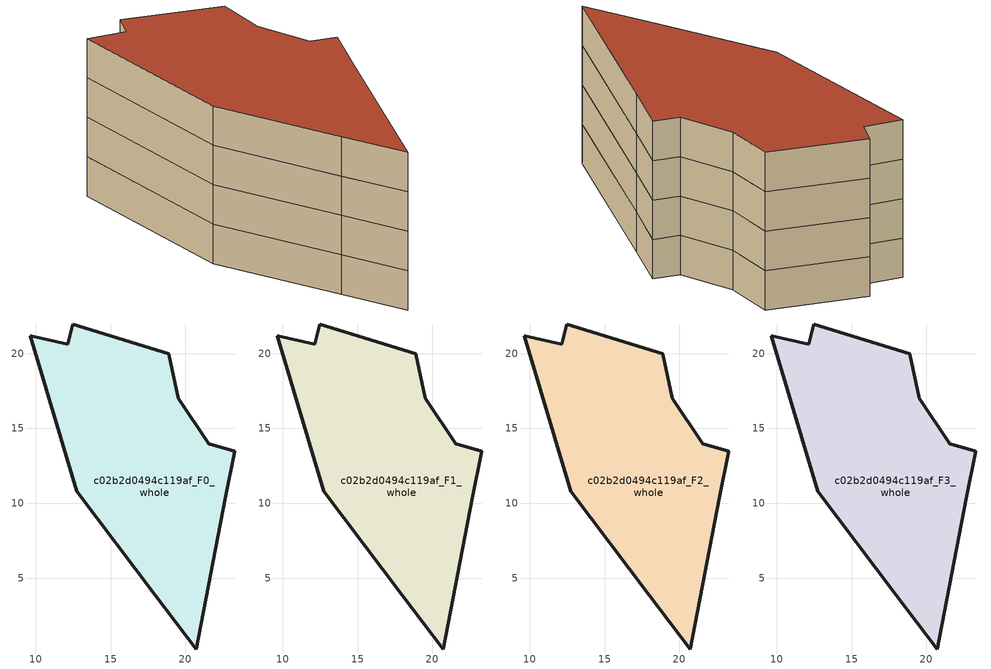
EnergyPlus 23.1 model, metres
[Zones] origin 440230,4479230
c02b2d0494c119af_F0_whole
 floor ground (EU_floor_Construction): 18.89,20 19.53,17.03 21.55,13.97 23.28,13.48 22.66,10.34 20.71,0.26 17.99,3.86 12.72,10.81 9.64,21.21 12.13,20.64 12.47,21.98 z0
 wall outside (EU_wall_Construction): 20.71,0.26 22.66,10.34 23.28,13.48 21.55,13.97 19.53,17.03 18.89,20 12.47,21.98 12.13,20.64 9.64,21.21 12.72,10.81 17.99,3.86 20.71,0.26 z0:3
c02b2d0494c119af_F1_whole
 floor to c02b2d0494c119af_F0_whole (EU_floor_Construction): 18.89,20 19.53,17.03 21.55,13.97 23.28,13.48 22.66,10.34 20.71,0.26 17.99,3.86 12.72,10.81 9.64,21.21 12.13,20.64 12.47,21.98 z3
 wall outside (EU_wall_Construction): 20.71,0.26 22.66,10.34 23.28,13.48 21.55,13.97 19.53,17.03 18.89,20 12.47,21.98 12.13,20.64 9.64,21.21 12.72,10.81 17.99,3.86 20.71,0.26 z3:6
c02b2d0494c119af_F2_whole
 floor to c02b2d0494c119af_F1_whole (EU_floor_Construction): 18.89,20 19.53,17.03 21.55,13.97 23.28,13.48 22.66,10.34 20.71,0.26 17.99,3.86 12.72,10.81 9.64,21.21 12.13,20.64 12.47,21.98 z6
 wall outside (EU_wall_Construction): 20.71,0.26 22.66,10.34 23.28,13.48 21.55,13.97 19.53,17.03 18.89,20 12.47,21.98 12.13,20.64 9.64,21.21 12.72,10.81 17.99,3.86 20.71,0.26 z6:9
c02b2d0494c119af_F3_whole
 floor to c02b2d0494c119af_F2_whole (EU_floor_Construction): 18.89,20 19.53,17.03 21.55,13.97 23.28,13.48 22.66,10.34 20.71,0.26 17.99,3.86 12.72,10.81 9.64,21.21 12.13,20.64 12.47,21.98 z9
 wall outside (EU_wall_Construction): 20.71,0.26 22.66,10.34 23.28,13.48 21.55,13.97 19.53,17.03 18.89,20 12.47,21.98 12.13,20.64 9.64,21.21 12.72,10.81 17.99,3.86 20.71,0.26 z9:12
 roof outside (EU_roof_Construction): 20.71,0.26 22.66,10.34 23.28,13.48 21.55,13.97 19.53,17.03 18.89,20 12.47,21.98 12.13,20.64 9.64,21.21 12.72,10.81 17.99,3.86 z12
[Building]
EU S2 Campaign: North Axis=0; Terrain=City; Solar Distribution=FullExterior
[Site:Location]
Madrid: Latitude=40.5; Longitude=-3.5; Time Zone=1; Elevation=609
[SizingPeriod:WeatherFileDays]
AnnualSizingPeriod: Begin Month=1; Begin Day of Month=1; End Month=12; End Day of Month=31; Day of Week for Start Day=Monday; Use Weather File Daylight Saving Period=No; Use Weather File Rain and Snow Indicators=No
[MATERIAL]
EU_InternalMass_Material: Roughness=MediumRough; Thickness=0.1; Conductivity=1; Density=1800; Specific Heat=900; Thermal Absorptance=0.9; Solar Absorptance=0.7; Visible Absorptance=0.7
[MATERIAL:NOMASS] Roughness=MediumRough; Thermal Absorptance=0.9; Solar Absorptance=0.7; Visible Absorptance=0.7
Name | Thermal Resistance
EU_wall_NoMass | 0.609216
EU_roof_NoMass | 0.513268
EU_floor_NoMass | 0.568163
[CONSTRUCTION]
EU_wall_Construction: EU_wall_NoMass
EU_roof_Construction: EU_roof_NoMass
EU_floor_Construction: EU_floor_NoMass
EU_InternalMass_Construction: EU_InternalMass_Material
[ZONE] Type=1; Multiplier=1; Ceiling Height=autocalculate; Floor Area=autocalculate; Part of Total Floor Area=Yes
Name | Volume
c02b2d0494c119af_F0_whole | 449.127
c02b2d0494c119af_F1_whole; c02b2d0494c119af_F2_whole; c02b2d0494c119af_F3_whole | 449.126
[INTERNALMASS] Construction=EU_InternalMass_Construction; Surface Area=149.709
Name | Zone or ZoneList
c02b2d0494c119af_F0_whole_EU_InternalMass | c02b2d0494c119af_F0_whole
c02b2d0494c119af_F1_whole_EU_InternalMass | c02b2d0494c119af_F1_whole
c02b2d0494c119af_F2_whole_EU_InternalMass | c02b2d0494c119af_F2_whole
c02b2d0494c119af_F3_whole_EU_InternalMass | c02b2d0494c119af_F3_whole
[OTHEREQUIPMENT] Fuel Type=Electricity; Design Level Calculation Method=Watts/Area; Power per Zone Floor Area=1; Fraction Latent=0; Fraction Radiant=0; Fraction Lost=0; Carbon Dioxide Generation Rate=0; EndUse Subcategory=EU_Step8_InternalGains
Name | Zone or ZoneList or Space or SpaceList | Schedule
EU_Step8_InternalGain_c02b2d0494c119af_F0_whole_f000 | c02b2d0494c119af_F0_whole | EU_Step8_GainSchedule_c02b2d0494c119af_F0_whole_f000
EU_Step8_InternalGain_c02b2d0494c119af_F1_whole_f000 | c02b2d0494c119af_F1_whole | EU_Step8_GainSchedule_c02b2d0494c119af_F1_whole_f000
EU_Step8_InternalGain_c02b2d0494c119af_F2_whole_f000 | c02b2d0494c119af_F2_whole | EU_Step8_GainSchedule_c02b2d0494c119af_F2_whole_f000
EU_Step8_InternalGain_c02b2d0494c119af_F3_whole_f000 | c02b2d0494c119af_F3_whole | EU_Step8_GainSchedule_c02b2d0494c119af_F3_whole_f000
[ZONEVENTILATION:DESIGNFLOWRATE] Schedule=EU_AlwaysOn; Design Flow Rate Calculation Method=AirChanges/Hour; Air Changes per Hour=0.752966; Ventilation Type=Natural; Fan Pressure Rise=0; Fan Total Efficiency=1; Constant Term Coefficient=1; Temperature Term Coefficient=0; Velocity Term Coefficient=0; Velocity Squared Term Coefficient=0; Minimum Indoor Temperature=-100; Maximum Indoor Temperature=100; Delta Temperature=-100; Minimum Outdoor Temperature=-100; Maximum Outdoor Temperature=100; Maximum Wind Speed=40
Name | Zone or ZoneList or Space or SpaceList
EU_ConstantAir_c02b2d0494c119af_F0_whole | c02b2d0494c119af_F0_whole
EU_ConstantAir_c02b2d0494c119af_F1_whole | c02b2d0494c119af_F1_whole
EU_ConstantAir_c02b2d0494c119af_F2_whole | c02b2d0494c119af_F2_whole
EU_ConstantAir_c02b2d0494c119af_F3_whole | c02b2d0494c119af_F3_whole
[HVACTEMPLATE:THERMOSTAT] Constant Heating Setpoint=20; Constant Cooling Setpoint=50
EU_HeatOnly_c02b2d0494c119af_F0_whole; EU_HeatOnly_c02b2d0494c119af_F1_whole; EU_HeatOnly_c02b2d0494c119af_F2_whole; EU_HeatOnly_c02b2d0494c119af_F3_whole
[HVACTEMPLATE:ZONE:IDEALLOADSAIRSYSTEM] System Availability Schedule=EU_AlwaysOn; Maximum Heating Supply Air Temperature=50; Minimum Cooling Supply Air Temperature=13; Maximum Heating Supply Air Humidity Ratio=0.0156; Minimum Cooling Supply Air Humidity Ratio=0.0077; Heating Limit=NoLimit; Cooling Limit=NoLimit; Heating Availability Schedule=EU_AlwaysOn; Cooling Availability Schedule=EU_CoolingOff; Dehumidification Control Type=ConstantSensibleHeatRatio; Cooling Sensible Heat Ratio=0.7; Dehumidification Setpoint=60; Humidification Control Type=None; Humidification Setpoint=30; Outdoor Air Method=None; Outdoor Air Flow Rate per Person=0.00944; Outdoor Air Flow Rate per Zone Floor Area=0; Outdoor Air Flow Rate per Zone=0; Demand Controlled Ventilation Type=None; Outdoor Air Economizer Type=NoEconomizer; Heat Recovery Type=None; Sensible Heat Recovery Effectiveness=0.7; Latent Heat Recovery Effectiveness=0.65
Name | Template Thermostat
c02b2d0494c119af_F0_whole | EU_HeatOnly_c02b2d0494c119af_F0_whole
c02b2d0494c119af_F1_whole | EU_HeatOnly_c02b2d0494c119af_F1_whole
c02b2d0494c119af_F2_whole | EU_HeatOnly_c02b2d0494c119af_F2_whole
c02b2d0494c119af_F3_whole | EU_HeatOnly_c02b2d0494c119af_F3_whole
[SIZING:ZONE] Zone Cooling Design Supply Air Temperature Input Method=SupplyAirTemperature; Zone Cooling Design Supply Air Temperature=13; Zone Heating Design Supply Air Temperature Input Method=SupplyAirTemperature; Zone Heating Design Supply Air Temperature=50; Zone Cooling Design Supply Air Humidity Ratio=0.008; Zone Heating Design Supply Air Humidity Ratio=0.008; Cooling Design Air Flow Method=DesignDay; Cooling Design Air Flow Rate=0; Cooling Minimum Air Flow per Zone Floor Area=0.000762; Cooling Minimum Air Flow=0; Cooling Minimum Air Flow Fraction=0.2; Heating Design Air Flow Method=DesignDay; Heating Design Air Flow Rate=0; Heating Maximum Air Flow per Zone Floor Area=0.002032; Heating Maximum Air Flow=0.141576; Heating Maximum Air Flow Fraction=0.3; Account for Dedicated Outdoor Air System=No; Dedicated Outdoor Air System Control Strategy=NeutralSupplyAir; Dedicated Outdoor Air Low Setpoint Temperature for Design=autosize; Dedicated Outdoor Air High Setpoint Temperature for Design=autosize; Zone Load Sizing Method=Sensible Load Only No Latent Load; Zone Latent Cooling Design Supply Air Humidity Ratio Input Method=HumidityRatioDifference; Zone Cooling Design Supply Air Humidity Ratio Difference=0.005; Zone Latent Heating Design Supply Air Humidity Ratio Input Method=HumidityRatioDifference; Zone Humidification Design Supply Air Humidity Ratio Difference=0.005
c02b2d0494c119af_F0_whole; c02b2d0494c119af_F1_whole; c02b2d0494c119af_F2_whole; c02b2d0494c119af_F3_whole
[SCHEDULE:CONSTANT]
Name | Hourly Value
EU_AlwaysOn | 1
EU_CoolingOff | 0
[SCHEDULE:FILE] Column Number=1; Rows to Skip at Top=0; Number of Hours of Data=8760; Column Separator=Comma; Interpolate to Timestep=No; Minutes per Item=60; Adjust Schedule for Daylight Savings=Yes
Name | File
EU_Step8_GainSchedule_c02b2d0494c119af_F0_whole_f000 | C:\Users\o_iseri\Desktop\OpenUBEM\openubem\outputs\eu_evidence\EU-11\ES-MAD-BERRUGUETE\idfs\c02b2d0494c119af\c02b2d0494c119af_F0_whole_f000_gain.csv
EU_Step8_GainSchedule_c02b2d0494c119af_F1_whole_f000 | C:\Users\o_iseri\Desktop\OpenUBEM\openubem\outputs\eu_evidence\EU-11\ES-MAD-BERRUGUETE\idfs\c02b2d0494c119af\c02b2d0494c119af_F1_whole_f000_gain.csv
EU_Step8_GainSchedule_c02b2d0494c119af_F2_whole_f000 | C:\Users\o_iseri\Desktop\OpenUBEM\openubem\outputs\eu_evidence\EU-11\ES-MAD-BERRUGUETE\idfs\c02b2d0494c119af\c02b2d0494c119af_F2_whole_f000_gain.csv
EU_Step8_GainSchedule_c02b2d0494c119af_F3_whole_f000 | C:\Users\o_iseri\Desktop\OpenUBEM\openubem\outputs\eu_evidence\EU-11\ES-MAD-BERRUGUETE\idfs\c02b2d0494c119af\c02b2d0494c119af_F3_whole_f000_gain.csv
